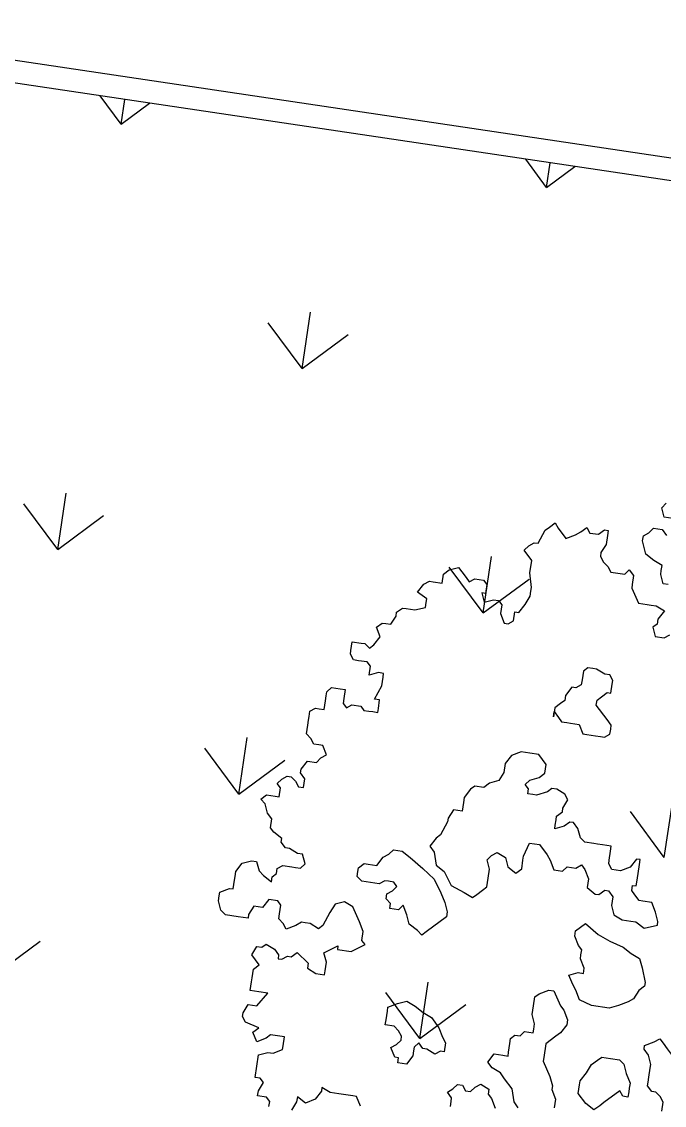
# Model space of a CAD drawing. Header units: millimetres. Extents: x 338 to 506, y 179 to 335.
# Drawn here: x 371.47 to 375.76, y 262.99 to 270.23 of the extents above; entities that cross this region are included whole.
import ezdxf

# ---------------------------------------------------------------- set-up
doc = ezdxf.new("R2010")
doc.units = ezdxf.units.MM
for name, color, linetype in [('ANDEN', 251, 'Continuous'), ('ARBOL-TOP', 3, 'Continuous'), ('MUROS', 32, 'Continuous')]:
    doc.layers.add(name, color=color, linetype=linetype)

# ---------------------------------------------------------------- blocks, each defined once
blk = doc.blocks.new('*X959')
at = {"color": 0}
for p, q in [((80.8918, 126.3278), (81.1612, 126.5972)), ((83.7654, 126.3278), (83.9313, 126.4936)), ((78.0181, 126.3278), (78.2875, 126.0584)), ((80.8918, 126.3278), (81.1612, 126.0584)), ((80.8918, 126.3278), (81.2728, 126.3278)), ((83.7654, 126.3278), (83.9313, 126.1619)), ((83.7654, 126.3278), (83.9313, 126.3278)), ((79.4549, 124.8909), (79.7243, 125.1603)), ((82.3286, 124.8909), (82.598, 125.1603)), ((79.4549, 124.8909), (79.7243, 124.6215)), ((79.4549, 124.8909), (79.8359, 124.8909)), ((82.3286, 124.8909), (82.598, 124.6215)), ((82.3286, 124.8909), (82.7096, 124.8909)), ((78.0181, 123.4541), (78.2875, 123.7235)), ((80.8918, 123.4541), (81.1612, 123.7235)), ((83.7654, 123.4541), (83.9313, 123.6199)), ((78.0181, 123.4541), (78.2875, 123.1847)), ((78.0181, 123.4541), (78.3991, 123.4541)), ((80.8918, 123.4541), (81.1612, 123.1847)), ((80.8918, 123.4541), (81.2728, 123.4541)), ((83.7654, 123.4541), (83.9313, 123.2883)), ((83.7654, 123.4541), (83.9313, 123.4541)), ((79.4549, 122.0172), (79.7243, 122.2867)), ((79.4549, 122.0172), (79.8359, 122.0172))]:
    blk.add_line(p, q, dxfattribs=at)
blk = doc.blocks.new('ARBOLITO')
at = {"linetype": 'ByBlock'}
for points in [[(461.9159, 68.9761), (461.9076, 68.9906), (461.8931, 69.0135), (461.8785, 69.0197), (461.864, 69.0135), (461.8577, 68.9989), (461.8494, 68.9761), (461.8432, 68.9698), (461.8286, 68.9761), (461.8203, 68.9761), (461.8141, 68.9761), (461.8058, 68.9698), (461.7912, 68.9615), (461.785, 68.9698), (461.7767, 68.9761), (461.7767, 68.9844), (461.7767, 68.9989), (461.7705, 69.0052), (461.7559, 69.0052), (461.7476, 68.9906), (461.7331, 68.9906), (461.7268, 68.9761), (461.7268, 68.9698), (461.7102, 68.9698), (461.6894, 68.9698), (461.6811, 68.9761), (461.6749, 68.9906), (461.6749, 68.9989), (461.6749, 69.0052), (461.6894, 69.0135), (461.6957, 69.0135), (461.6957, 69.028), (461.6957, 69.0343), (461.6957, 69.0426), (461.704, 69.0571), (461.7185, 69.0633), (461.7268, 69.0633), (461.7331, 69.0488), (461.7414, 69.0426), (461.7559, 69.0343), (461.7559, 69.0426), (461.7621, 69.0488), (461.7621, 69.0571), (461.7705, 69.0633), (461.785, 69.0633), (461.7912, 69.0633), (461.7996, 69.0633), (461.8058, 69.0717), (461.7996, 69.0862), (461.7912, 69.0862), (461.7767, 69.0924), (461.7705, 69.0924), (461.7621, 69.1008), (461.7621, 69.107), (461.7476, 69.1153), (461.7414, 69.1215), (461.7414, 69.1361), (461.7331, 69.1444), (461.7268, 69.1589), (461.7185, 69.1652), (461.7268, 69.1735), (461.7414, 69.1735), (461.7476, 69.1735), (461.7476, 69.188), (461.7414, 69.1943), (461.7476, 69.2026), (461.7559, 69.2088), (461.7621, 69.2088), (461.7705, 69.2026), (461.7767, 69.1943), (461.785, 69.1943), (461.785, 69.2088), (461.7767, 69.2171), (461.7767, 69.2233), (461.785, 69.2379), (461.7996, 69.2379), (461.8058, 69.2462), (461.8141, 69.2524), (461.8058, 69.267), (461.7996, 69.267), (461.7912, 69.267), (461.785, 69.2753), (461.7767, 69.2815), (461.7767, 69.2961), (461.7767, 69.3044), (461.7767, 69.3106), (461.7767, 69.3189), (461.785, 69.3252), (461.7912, 69.3252), (461.7996, 69.3252), (461.7996, 69.3397), (461.7996, 69.348), (461.7996, 69.3543), (461.8058, 69.3626), (461.8203, 69.3626), (461.8286, 69.3626), (461.8286, 69.348), (461.8286, 69.3397), (461.8349, 69.3335), (461.8432, 69.3397), (461.8577, 69.3397), (461.864, 69.3335), (461.8723, 69.3335), (461.8785, 69.3335), (461.8868, 69.3335), (461.8868, 69.3397), (461.8868, 69.3543), (461.8785, 69.3543), (461.8868, 69.3771), (461.8868, 69.3917), (461.8868, 69.3979), (461.8785, 69.3979), (461.864, 69.3917), (461.864, 69.4062), (461.8577, 69.4124), (461.8432, 69.4124), (461.8349, 69.4124), (461.8286, 69.4207), (461.8286, 69.427), (461.8286, 69.4415), (461.8432, 69.4415), (461.8494, 69.4415), (461.8577, 69.4353), (461.864, 69.4415), (461.8723, 69.4561), (461.864, 69.4706), (461.8723, 69.4789), (461.8785, 69.4789), (461.8868, 69.4789), (461.8931, 69.4935), (461.8931, 69.4997), (461.9014, 69.508), (461.9076, 69.508), (461.9221, 69.508), (461.9388, 69.5143), (461.9388, 69.5226), (461.9388, 69.5288), (461.9221, 69.5371), (461.9305, 69.5517), (461.9388, 69.5579), (461.945, 69.5579), (461.9595, 69.5579), (461.9595, 69.5724), (461.9679, 69.5807), (461.9824, 69.587), (461.9886, 69.5807), (461.997, 69.5724), (462.0032, 69.5662), (462.0115, 69.5724), (462.026, 69.5724), (462.0323, 69.5662), (462.0323, 69.5517), (462.026, 69.5517), (462.0323, 69.5371), (462.0468, 69.5433), (462.0551, 69.5433), (462.0614, 69.5371), (462.0614, 69.5226), (462.0697, 69.508), (462.0759, 69.508), (462.0842, 69.5143), (462.0842, 69.5288), (462.0905, 69.5288), (462.0988, 69.5433), (462.105, 69.5579), (462.105, 69.5662), (462.105, 69.5724), (462.0988, 69.5953), (462.0988, 69.6161), (462.0842, 69.6306), (462.0905, 69.6389), (462.0988, 69.6452), (462.105, 69.6452), (462.1133, 69.668), (462.1195, 69.6742), (462.1279, 69.6826), (462.1341, 69.6742), (462.1486, 69.6597), (462.1632, 69.668), (462.1715, 69.6742), (462.1798, 69.6826), (462.186, 69.6742), (462.2006, 69.6742), (462.2089, 69.6826), (462.2151, 69.6826), (462.2151, 69.6742), (462.2151, 69.6597), (462.2089, 69.6452), (462.2089, 69.6389), (462.2151, 69.6306), (462.2234, 69.6244), (462.2297, 69.6161), (462.2525, 69.6161), (462.2588, 69.6244), (462.2671, 69.6161), (462.2671, 69.6015), (462.2671, 69.5953), (462.2816, 69.5724), (462.2962, 69.5724), (462.3024, 69.5724), (462.3107, 69.5724), (462.3253, 69.5662), (462.3169, 69.5517), (462.3169, 69.5433), (462.3107, 69.5371), (462.3169, 69.5226), (462.3315, 69.5226), (462.3398, 69.5288)], [(462.3253, 69.6098), (462.3169, 69.6098), (462.3107, 69.6244), (462.3107, 69.6306), (462.3107, 69.6389), (462.2962, 69.6452), (462.2816, 69.6535), (462.2733, 69.6742), (462.2733, 69.6826), (462.2816, 69.6888), (462.2879, 69.6971), (462.3024, 69.6971), (462.3107, 69.6888)], [(462.3169, 69.7179), (462.3024, 69.7179), (462.2962, 69.7324), (462.3024, 69.7407)], [(461.9533, 68.6935), (461.945, 68.708), (461.9388, 68.708), (461.9159, 68.708), (461.9014, 68.708), (461.8868, 68.7143), (461.8868, 68.708), (461.8785, 68.6935), (461.864, 68.6852), (461.8494, 68.6935), (461.8494, 68.6852), (461.8432, 68.6706)], [(461.8058, 68.6706), (461.8058, 68.6789), (461.7996, 68.6852), (461.785, 68.6852), (461.785, 68.6935), (461.7912, 68.708), (461.785, 68.7143), (461.7767, 68.7143), (461.7767, 68.7517), (461.7912, 68.7579), (461.7996, 68.7579), (461.8141, 68.7662), (461.8141, 68.7724), (461.8141, 68.787), (461.7912, 68.787), (461.785, 68.7808), (461.7705, 68.7724), (461.7621, 68.787), (461.7705, 68.7953), (461.7476, 68.8015), (461.7414, 68.8098), (461.7414, 68.8161), (461.7476, 68.8306), (461.7621, 68.8306), (461.7767, 68.8535), (461.7621, 68.8535), (461.7476, 68.8535), (461.7476, 68.868), (461.7476, 68.8743), (461.7476, 68.8888), (461.7559, 68.8971), (461.7414, 68.9117), (461.7476, 68.9262), (461.7559, 68.9262), (461.7621, 68.9324), (461.7767, 68.9262), (461.785, 68.9179), (461.785, 68.9117), (461.7912, 68.9117), (461.7996, 68.9179), (461.8058, 68.9179), (461.8141, 68.9262), (461.8349, 68.9117), (461.8349, 68.9034), (461.8494, 68.8971), (461.864, 68.8971), (461.864, 68.9034), (461.864, 68.9179), (461.8577, 68.9324), (461.8785, 68.947), (461.8785, 68.9408), (461.9014, 68.9408), (461.9221, 68.9553), (461.9159, 68.9615), (461.9159, 68.9761), (461.9159, 68.9761)], [(461.9159, 68.9761), (461.9076, 68.9906), (461.8931, 69.0135), (461.8785, 69.0197), (461.864, 69.0135), (461.8577, 68.9989), (461.8494, 68.9761), (461.8432, 68.9698), (461.8286, 68.9761), (461.8203, 68.9761), (461.8141, 68.9761), (461.8058, 68.9698), (461.7912, 68.9615), (461.785, 68.9698), (461.7767, 68.9761), (461.7767, 68.9844), (461.7767, 68.9989), (461.7705, 69.0052), (461.7559, 69.0052), (461.7476, 68.9906), (461.7331, 68.9906), (461.7268, 68.9761), (461.7268, 68.9698), (461.7102, 68.9698), (461.6894, 68.9698), (461.6811, 68.9761), (461.6749, 68.9906), (461.6749, 68.9989), (461.6749, 69.0052), (461.6894, 69.0135), (461.6957, 69.0135), (461.6957, 69.028), (461.6957, 69.0343), (461.6957, 69.0426), (461.704, 69.0571), (461.7185, 69.0633), (461.7268, 69.0633), (461.7331, 69.0488), (461.7414, 69.0426), (461.7559, 69.0343), (461.7559, 69.0426), (461.7621, 69.0488), (461.7621, 69.0571), (461.7705, 69.0633), (461.785, 69.0633), (461.7912, 69.0633), (461.7996, 69.0633), (461.8058, 69.0717), (461.7996, 69.0862), (461.7912, 69.0862), (461.7767, 69.0924), (461.7705, 69.0924), (461.7621, 69.1008), (461.7621, 69.107), (461.7476, 69.1153), (461.7414, 69.1215), (461.7414, 69.1361), (461.7331, 69.1444), (461.7268, 69.1589), (461.7185, 69.1652), (461.7268, 69.1735), (461.7414, 69.1735), (461.7476, 69.1735), (461.7476, 69.188), (461.7414, 69.1943), (461.7476, 69.2026), (461.7559, 69.2088), (461.7621, 69.2088), (461.7705, 69.2026), (461.7767, 69.1943), (461.785, 69.1943), (461.785, 69.2088), (461.7767, 69.2171), (461.7767, 69.2233), (461.785, 69.2379), (461.7996, 69.2379), (461.8058, 69.2462), (461.8141, 69.2524), (461.8058, 69.267), (461.7996, 69.267), (461.7912, 69.267), (461.785, 69.2753), (461.7767, 69.2815), (461.7767, 69.2961), (461.7767, 69.3044), (461.7767, 69.3106), (461.7767, 69.3189), (461.785, 69.3252), (461.7912, 69.3252), (461.7996, 69.3252), (461.7996, 69.3397), (461.7996, 69.348), (461.7996, 69.3543), (461.8058, 69.3626), (461.8203, 69.3626), (461.8286, 69.3626), (461.8286, 69.348), (461.8286, 69.3397), (461.8349, 69.3335), (461.8432, 69.3397), (461.8577, 69.3397), (461.864, 69.3335), (461.8723, 69.3335), (461.8785, 69.3335), (461.8868, 69.3335), (461.8868, 69.3397), (461.8868, 69.3543), (461.8785, 69.3543), (461.8868, 69.3771), (461.8868, 69.3917), (461.8868, 69.3979), (461.8785, 69.3979), (461.864, 69.3917), (461.864, 69.4062), (461.8577, 69.4124), (461.8432, 69.4124), (461.8349, 69.4124), (461.8286, 69.4207), (461.8286, 69.427), (461.8286, 69.4415), (461.8432, 69.4415), (461.8494, 69.4415), (461.8577, 69.4353), (461.864, 69.4415), (461.8723, 69.4561), (461.864, 69.4706), (461.8723, 69.4789), (461.8785, 69.4789), (461.8868, 69.4789), (461.8931, 69.4935), (461.8931, 69.4997), (461.9014, 69.508), (461.9076, 69.508), (461.9221, 69.508), (461.9388, 69.5143), (461.9388, 69.5226), (461.9388, 69.5288), (461.9221, 69.5371), (461.9305, 69.5517), (461.9388, 69.5579), (461.945, 69.5579), (461.9595, 69.5579), (461.9595, 69.5724), (461.9679, 69.5807), (461.9824, 69.587), (461.9886, 69.5807), (461.997, 69.5724), (462.0032, 69.5662), (462.0115, 69.5724), (462.026, 69.5724), (462.0323, 69.5662), (462.0323, 69.5517), (462.026, 69.5517), (462.0323, 69.5371), (462.0468, 69.5433), (462.0551, 69.5433), (462.0614, 69.5371), (462.0614, 69.5226), (462.0697, 69.508), (462.0759, 69.508), (462.0842, 69.5143), (462.0842, 69.5288), (462.0905, 69.5288), (462.0988, 69.5433), (462.105, 69.5579), (462.105, 69.5662), (462.105, 69.5724), (462.0988, 69.5953), (462.0988, 69.6161), (462.0842, 69.6306), (462.0905, 69.6389), (462.0988, 69.6452), (462.105, 69.6452), (462.1133, 69.668), (462.1195, 69.6742), (462.1279, 69.6826), (462.1341, 69.6742), (462.1486, 69.6597), (462.1632, 69.668), (462.1715, 69.6742), (462.1798, 69.6826), (462.186, 69.6742), (462.2006, 69.6742), (462.2089, 69.6826), (462.2151, 69.6826), (462.2151, 69.6742), (462.2151, 69.6597), (462.2089, 69.6452), (462.2089, 69.6389), (462.2151, 69.6306), (462.2234, 69.6244), (462.2297, 69.6161), (462.2525, 69.6161), (462.2588, 69.6244), (462.2671, 69.6161), (462.2671, 69.6015), (462.2671, 69.5953), (462.2816, 69.5724), (462.2962, 69.5724), (462.3024, 69.5724), (462.3107, 69.5724), (462.3253, 69.5662), (462.3169, 69.5517), (462.3169, 69.5433), (462.3107, 69.5371), (462.3169, 69.5226), (462.3315, 69.5226), (462.3398, 69.5288)], [(462.3253, 69.6098), (462.3169, 69.6098), (462.3107, 69.6244), (462.3107, 69.6306), (462.3107, 69.6389), (462.2962, 69.6452), (462.2816, 69.6535), (462.2733, 69.6742), (462.2733, 69.6826), (462.2816, 69.6888), (462.2879, 69.6971), (462.3024, 69.6971), (462.3107, 69.6888)], [(462.3169, 69.7179), (462.3024, 69.7179), (462.2962, 69.7324), (462.3024, 69.7407)], [(461.9533, 68.6935), (461.945, 68.708), (461.9388, 68.708), (461.9159, 68.708), (461.9014, 68.708), (461.8868, 68.7143), (461.8868, 68.708), (461.8785, 68.6935), (461.864, 68.6852), (461.8494, 68.6935), (461.8494, 68.6852), (461.8432, 68.6706)], [(461.8058, 68.6706), (461.8058, 68.6789), (461.7996, 68.6852), (461.785, 68.6852), (461.785, 68.6935), (461.7912, 68.708), (461.785, 68.7143), (461.7767, 68.7143), (461.7767, 68.7517), (461.7912, 68.7579), (461.7996, 68.7579), (461.8141, 68.7662), (461.8141, 68.7724), (461.8141, 68.787), (461.7912, 68.787), (461.785, 68.7808), (461.7705, 68.7724), (461.7621, 68.787), (461.7705, 68.7953), (461.7476, 68.8015), (461.7414, 68.8098), (461.7414, 68.8161), (461.7476, 68.8306), (461.7621, 68.8306), (461.7767, 68.8535), (461.7621, 68.8535), (461.7476, 68.8535), (461.7476, 68.868), (461.7476, 68.8743), (461.7476, 68.8888), (461.7559, 68.8971), (461.7414, 68.9117), (461.7476, 68.9262), (461.7559, 68.9262), (461.7621, 68.9324), (461.7767, 68.9262), (461.785, 68.9179), (461.785, 68.9117), (461.7912, 68.9117), (461.7996, 68.9179), (461.8058, 68.9179), (461.8141, 68.9262), (461.8349, 68.9117), (461.8349, 68.9034), (461.8494, 68.8971), (461.864, 68.8971), (461.864, 68.9034), (461.864, 68.9179), (461.8577, 68.9324), (461.8785, 68.947), (461.8785, 68.9408), (461.9014, 68.9408), (461.9221, 68.9553), (461.9159, 68.9615), (461.9159, 68.9761)], [(462.1715, 69.3771), (462.1798, 69.3688), (462.186, 69.3626), (462.1944, 69.3626), (462.2006, 69.3626), (462.2151, 69.3626), (462.2234, 69.348), (462.2297, 69.348), (462.2442, 69.348), (462.2525, 69.348), (462.2588, 69.348), (462.2671, 69.3543), (462.2671, 69.3626), (462.2671, 69.3688), (462.2588, 69.3771), (462.2525, 69.3833), (462.2442, 69.3917), (462.238, 69.3979), (462.238, 69.4062), (462.2442, 69.4124), (462.2525, 69.4207), (462.2588, 69.4207), (462.2588, 69.4353), (462.2588, 69.4415), (462.2525, 69.4498), (462.2442, 69.4498), (462.2297, 69.4561), (462.2234, 69.4561), (462.2151, 69.4561), (462.2089, 69.4498), (462.2089, 69.4353), (462.2089, 69.427), (462.2006, 69.4207), (462.1944, 69.4207), (462.186, 69.4062), (462.186, 69.3979), (462.1798, 69.3917), (462.1715, 69.3833), (462.1715, 69.3688), (462.1715, 69.3771), (462.1715, 69.3771)], [(462.1715, 69.3771), (462.1798, 69.3688), (462.186, 69.3626), (462.1944, 69.3626), (462.2006, 69.3626), (462.2151, 69.3626), (462.2234, 69.348), (462.2297, 69.348), (462.2442, 69.348), (462.2525, 69.348), (462.2588, 69.348), (462.2671, 69.3543), (462.2671, 69.3626), (462.2671, 69.3688), (462.2588, 69.3771), (462.2525, 69.3833), (462.2442, 69.3917), (462.238, 69.3979), (462.238, 69.4062), (462.2442, 69.4124), (462.2525, 69.4207), (462.2588, 69.4207), (462.2588, 69.4353), (462.2588, 69.4415), (462.2525, 69.4498), (462.2442, 69.4498), (462.2297, 69.4561), (462.2234, 69.4561), (462.2151, 69.4561), (462.2089, 69.4498), (462.2089, 69.4353), (462.2089, 69.427), (462.2006, 69.4207), (462.1944, 69.4207), (462.186, 69.4062), (462.186, 69.3979), (462.1798, 69.3917), (462.1715, 69.3833), (462.1715, 69.3688), (462.1715, 69.3771)], [(462.3897, 69.0571), (462.3897, 69.0633), (462.3834, 69.0779), (462.3751, 69.0924), (462.3606, 69.0924), (462.3543, 69.0924), (462.346, 69.1008), (462.3398, 69.107), (462.3398, 69.1153), (462.346, 69.1153), (462.346, 69.1215), (462.346, 69.1361), (462.346, 69.1506), (462.346, 69.1589), (462.3398, 69.1589), (462.3315, 69.1444), (462.3169, 69.1361), (462.3024, 69.1361), (462.2962, 69.1444), (462.2962, 69.1506), (462.2962, 69.1652), (462.2962, 69.1735), (462.2816, 69.1735), (462.2733, 69.1735), (462.2671, 69.1735), (462.2525, 69.1735), (462.2442, 69.1797), (462.238, 69.1943), (462.2297, 69.2026), (462.2234, 69.2026), (462.2151, 69.1943), (462.2006, 69.188), (462.2006, 69.1943), (462.2006, 69.2026), (462.2006, 69.2088), (462.2089, 69.2171), (462.2089, 69.2233), (462.2151, 69.2379), (462.2089, 69.2462), (462.1944, 69.2524), (462.186, 69.2524), (462.1798, 69.2462), (462.1632, 69.2379), (462.1569, 69.2379), (462.1486, 69.2379), (462.1486, 69.2462), (462.1424, 69.2524), (462.1486, 69.2607), (462.1632, 69.267), (462.1715, 69.2753), (462.1715, 69.2898), (462.1569, 69.3044), (462.1424, 69.3044), (462.1279, 69.3044), (462.1133, 69.2961), (462.105, 69.2815), (462.105, 69.267), (462.0988, 69.2524), (462.0842, 69.2462), (462.0759, 69.2379), (462.0614, 69.2379), (462.0551, 69.2317), (462.0468, 69.2171), (462.0468, 69.2088), (462.0468, 69.1943), (462.0323, 69.1943), (462.026, 69.1797), (462.026, 69.1735), (462.0177, 69.1506), (462.0115, 69.1444), (462.0032, 69.1298), (462.0115, 69.1215), (462.0177, 69.1008), (462.0323, 69.0924), (462.0468, 69.0717), (462.0697, 69.0633), (462.0842, 69.0571), (462.0905, 69.0633), (462.0988, 69.0717), (462.105, 69.0779), (462.105, 69.0924), (462.105, 69.107), (462.0988, 69.1215), (462.105, 69.1298), (462.1133, 69.1361), (462.1279, 69.1298), (462.1341, 69.1153), (462.1486, 69.107), (462.1569, 69.1153), (462.1569, 69.1298), (462.1569, 69.1361), (462.1632, 69.1589), (462.1715, 69.1589), (462.1798, 69.1589), (462.1944, 69.1444), (462.2006, 69.1361), (462.2089, 69.1215), (462.2234, 69.1215), (462.2297, 69.1298), (462.2442, 69.1298), (462.2525, 69.1361), (462.2588, 69.1298), (462.2671, 69.1153), (462.2671, 69.1008), (462.2816, 69.0924), (462.2879, 69.0924), (462.2962, 69.1008), (462.3024, 69.1008), (462.3107, 69.0924), (462.3107, 69.0779), (462.3169, 69.0633), (462.3315, 69.0571), (462.346, 69.0571), (462.3543, 69.0571), (462.3689, 69.0488), (462.3897, 69.0571), (462.3897, 69.0571)], [(462.3897, 69.0571), (462.3897, 69.0633), (462.3834, 69.0779), (462.3751, 69.0924), (462.3606, 69.0924), (462.3543, 69.0924), (462.346, 69.1008), (462.3398, 69.107), (462.3398, 69.1153), (462.346, 69.1153), (462.346, 69.1215), (462.346, 69.1361), (462.346, 69.1506), (462.346, 69.1589), (462.3398, 69.1589), (462.3315, 69.1444), (462.3169, 69.1361), (462.3024, 69.1361), (462.2962, 69.1444), (462.2962, 69.1506), (462.2962, 69.1652), (462.2962, 69.1735), (462.2816, 69.1735), (462.2733, 69.1735), (462.2671, 69.1735), (462.2525, 69.1735), (462.2442, 69.1797), (462.238, 69.1943), (462.2297, 69.2026), (462.2234, 69.2026), (462.2151, 69.1943), (462.2006, 69.188), (462.2006, 69.1943), (462.2006, 69.2026), (462.2006, 69.2088), (462.2089, 69.2171), (462.2089, 69.2233), (462.2151, 69.2379), (462.2089, 69.2462), (462.1944, 69.2524), (462.186, 69.2524), (462.1798, 69.2462), (462.1632, 69.2379), (462.1569, 69.2379), (462.1486, 69.2379), (462.1486, 69.2462), (462.1424, 69.2524), (462.1486, 69.2607), (462.1632, 69.267), (462.1715, 69.2753), (462.1715, 69.2898), (462.1569, 69.3044), (462.1424, 69.3044), (462.1279, 69.3044), (462.1133, 69.2961), (462.105, 69.2815), (462.105, 69.267), (462.0988, 69.2524), (462.0842, 69.2462), (462.0759, 69.2379), (462.0614, 69.2379), (462.0551, 69.2317), (462.0468, 69.2171), (462.0468, 69.2088), (462.0468, 69.1943), (462.0323, 69.1943), (462.026, 69.1797), (462.026, 69.1735), (462.0177, 69.1506), (462.0115, 69.1444), (462.0032, 69.1298), (462.0115, 69.1215), (462.0177, 69.1008), (462.0323, 69.0924), (462.0468, 69.0717), (462.0697, 69.0633), (462.0842, 69.0571), (462.0905, 69.0633), (462.0988, 69.0717), (462.105, 69.0779), (462.105, 69.0924), (462.105, 69.107), (462.0988, 69.1215), (462.105, 69.1298), (462.1133, 69.1361), (462.1279, 69.1298), (462.1341, 69.1153), (462.1486, 69.107), (462.1569, 69.1153), (462.1569, 69.1298), (462.1569, 69.1361), (462.1632, 69.1589), (462.1715, 69.1589), (462.1798, 69.1589), (462.1944, 69.1444), (462.2006, 69.1361), (462.2089, 69.1215), (462.2234, 69.1215), (462.2297, 69.1298), (462.2442, 69.1298), (462.2525, 69.1361), (462.2588, 69.1298), (462.2671, 69.1153), (462.2671, 69.1008), (462.2816, 69.0924), (462.2879, 69.0924), (462.2962, 69.1008), (462.3024, 69.1008), (462.3107, 69.0924), (462.3107, 69.0779), (462.3169, 69.0633), (462.3315, 69.0571), (462.346, 69.0571), (462.3543, 69.0571), (462.3689, 69.0488), (462.3897, 69.0571)], [(462.0177, 68.9906), (462.0115, 68.9844), (462.0032, 68.9906), (461.9886, 68.9989), (461.9824, 69.0135), (461.9741, 69.028), (461.9679, 69.0197), (461.9533, 69.0197), (461.9533, 69.028), (461.945, 69.0343), (461.945, 69.0426), (461.9533, 69.0488), (461.9595, 69.0571), (461.9533, 69.0633), (461.945, 69.0633), (461.9388, 69.0633), (461.9305, 69.0571), (461.9159, 69.0571), (461.9014, 69.0571), (461.8931, 69.0633), (461.8931, 69.0717), (461.8931, 69.0779), (461.9014, 69.0862), (461.9076, 69.0862), (461.9221, 69.0862), (461.9305, 69.1008), (461.9388, 69.107), (461.945, 69.1153), (461.9595, 69.1153), (461.9741, 69.107), (461.997, 69.0924), (462.0177, 69.0779), (462.0323, 69.0571), (462.0406, 69.0426), (462.0468, 69.028), (462.0468, 69.0197), (462.0177, 68.9906), (462.0177, 68.9906)], [(462.0177, 68.9906), (462.0115, 68.9844), (462.0032, 68.9906), (461.9886, 68.9989), (461.9824, 69.0135), (461.9741, 69.028), (461.9679, 69.0197), (461.9533, 69.0197), (461.9533, 69.028), (461.945, 69.0343), (461.945, 69.0426), (461.9533, 69.0488), (461.9595, 69.0571), (461.9533, 69.0633), (461.945, 69.0633), (461.9388, 69.0633), (461.9305, 69.0571), (461.9159, 69.0571), (461.9014, 69.0571), (461.8931, 69.0633), (461.8931, 69.0717), (461.8931, 69.0779), (461.9014, 69.0862), (461.9076, 69.0862), (461.9221, 69.0862), (461.9305, 69.1008), (461.9388, 69.107), (461.945, 69.1153), (461.9595, 69.1153), (461.9741, 69.107), (461.997, 69.0924), (462.0177, 69.0779), (462.0323, 69.0571), (462.0406, 69.0426), (462.0468, 69.028), (462.0468, 69.0197), (462.0177, 68.9906)], [(462.2733, 68.9324), (462.2671, 68.9408), (462.2588, 68.9553), (462.2733, 68.9615), (462.2816, 68.9615), (462.2816, 68.9698), (462.2733, 68.9844), (462.2733, 68.9906), (462.2733, 68.9989), (462.2671, 69.0052), (462.2588, 69.0197), (462.2588, 69.028), (462.2733, 69.0426), (462.2962, 69.028), (462.3169, 69.0197), (462.3398, 69.0135), (462.3543, 69.0052), (462.3689, 68.9989), (462.3751, 68.9844), (462.3834, 68.9615), (462.3834, 68.9553), (462.3751, 68.947), (462.3689, 68.9324), (462.3606, 68.9262), (462.346, 68.9179), (462.3315, 68.9117), (462.3024, 68.9117), (462.2816, 68.9179), (462.2733, 68.9324), (462.2733, 68.9324)], [(462.2733, 68.9324), (462.2671, 68.9408), (462.2588, 68.9553), (462.2733, 68.9615), (462.2816, 68.9615), (462.2816, 68.9698), (462.2733, 68.9844), (462.2733, 68.9906), (462.2733, 68.9989), (462.2671, 69.0052), (462.2588, 69.0197), (462.2588, 69.028), (462.2733, 69.0426), (462.2962, 69.028), (462.3169, 69.0197), (462.3398, 69.0135), (462.3543, 69.0052), (462.3689, 68.9989), (462.3751, 68.9844), (462.3834, 68.9615), (462.3834, 68.9553), (462.3751, 68.947), (462.3689, 68.9324), (462.3606, 68.9262), (462.346, 68.9179), (462.3315, 68.9117), (462.3024, 68.9117), (462.2816, 68.9179), (462.2733, 68.9324)], [(462.2089, 68.7288), (462.2006, 68.7371), (462.1944, 68.7579), (462.1798, 68.7724), (462.1715, 68.7808), (462.1569, 68.787), (462.1486, 68.7953), (462.1569, 68.8098), (462.1715, 68.8098), (462.1798, 68.8098), (462.1798, 68.8161), (462.1798, 68.8306), (462.1798, 68.8389), (462.186, 68.8452), (462.1944, 68.8452), (462.2006, 68.8535), (462.2151, 68.8535), (462.2151, 68.8597), (462.2151, 68.868), (462.2089, 68.8826), (462.2089, 68.8971), (462.2089, 68.9117), (462.2151, 68.9179), (462.2297, 68.9262), (462.238, 68.9262), (462.2525, 68.9034), (462.2588, 68.8971), (462.2671, 68.8826), (462.2671, 68.8743), (462.2588, 68.8597), (462.2525, 68.8535), (462.238, 68.8389), (462.238, 68.8161), (462.238, 68.8098), (462.2525, 68.787), (462.2588, 68.7724), (462.2588, 68.7662), (462.2671, 68.7517), (462.2671, 68.7371)], [(462.2089, 68.7288), (462.2006, 68.7371), (462.1944, 68.7579), (462.1798, 68.7724), (462.1715, 68.7808), (462.1569, 68.787), (462.1486, 68.7953), (462.1569, 68.8098), (462.1715, 68.8098), (462.1798, 68.8098), (462.1798, 68.8161), (462.1798, 68.8306), (462.1798, 68.8389), (462.186, 68.8452), (462.1944, 68.8452), (462.2006, 68.8535), (462.2151, 68.8535), (462.2151, 68.8597), (462.2151, 68.868), (462.2089, 68.8826), (462.2089, 68.8971), (462.2089, 68.9117), (462.2151, 68.9179), (462.2297, 68.9262), (462.238, 68.9262), (462.2525, 68.9034), (462.2588, 68.8971), (462.2671, 68.8826), (462.2671, 68.8743), (462.2588, 68.8597), (462.2525, 68.8535), (462.238, 68.8389), (462.238, 68.8161), (462.238, 68.8098), (462.2525, 68.787), (462.2588, 68.7724), (462.2588, 68.7662), (462.2671, 68.7517), (462.2671, 68.7371)], [(462.0032, 68.7808), (461.997, 68.7808), (461.9886, 68.7953), (461.997, 68.8015), (462.0032, 68.8098), (462.0032, 68.8161), (461.997, 68.8244), (461.9886, 68.8306), (461.9741, 68.8306), (461.9741, 68.8389), (461.9741, 68.8535), (461.9741, 68.8597), (461.9886, 68.868), (462.0032, 68.8743), (462.0177, 68.868), (462.0323, 68.8597), (462.0468, 68.8535), (462.0614, 68.8389), (462.0697, 68.8244), (462.0759, 68.8161), (462.0759, 68.8015), (462.0697, 68.8015), (462.0614, 68.7953), (462.0468, 68.8015), (462.0406, 68.8015), (462.0323, 68.8098), (462.026, 68.8015), (462.026, 68.7953), (462.026, 68.787), (462.0177, 68.7724), (462.0032, 68.7724), (462.0032, 68.7808), (462.0032, 68.7808)], [(462.0032, 68.7808), (461.997, 68.7808), (461.9886, 68.7953), (461.997, 68.8015), (462.0032, 68.8098), (462.0032, 68.8161), (461.997, 68.8244), (461.9886, 68.8306), (461.9741, 68.8306), (461.9741, 68.8389), (461.9741, 68.8535), (461.9741, 68.8597), (461.9886, 68.868), (462.0032, 68.8743), (462.0177, 68.868), (462.0323, 68.8597), (462.0468, 68.8535), (462.0614, 68.8389), (462.0697, 68.8244), (462.0759, 68.8161), (462.0759, 68.8015), (462.0697, 68.8015), (462.0614, 68.7953), (462.0468, 68.8015), (462.0406, 68.8015), (462.0323, 68.8098), (462.026, 68.8015), (462.026, 68.7953), (462.026, 68.787), (462.0177, 68.7724), (462.0032, 68.7724), (462.0032, 68.7808)], [(462.4416, 68.7579), (462.4416, 68.7724), (462.4354, 68.7808), (462.4271, 68.787), (462.4208, 68.787), (462.4125, 68.7953), (462.4125, 68.8015), (462.4125, 68.8098), (462.4125, 68.8244), (462.4125, 68.8306), (462.4063, 68.8452), (462.398, 68.8535), (462.398, 68.8597), (462.4125, 68.868), (462.4208, 68.8743), (462.4271, 68.868), (462.4354, 68.8597), (462.4562, 68.8389), (462.4707, 68.8161), (462.4853, 68.7953), (462.4936, 68.787), (462.5081, 68.7724)], [(462.4416, 68.7579), (462.4416, 68.7724), (462.4354, 68.7808), (462.4271, 68.787), (462.4208, 68.787), (462.4125, 68.7953), (462.4125, 68.8015), (462.4125, 68.8098), (462.4125, 68.8244), (462.4125, 68.8306), (462.4063, 68.8452), (462.398, 68.8535), (462.398, 68.8597), (462.4125, 68.868), (462.4208, 68.8743), (462.4271, 68.868), (462.4354, 68.8597), (462.4562, 68.8389), (462.4707, 68.8161), (462.4853, 68.7953), (462.4936, 68.787), (462.5081, 68.7724)], [(462.346, 68.7579), (462.3398, 68.7517), (462.3315, 68.7434), (462.3169, 68.7517), (462.3024, 68.7662), (462.3024, 68.7808), (462.3024, 68.787), (462.3107, 68.8015), (462.3169, 68.8161), (462.3253, 68.8244), (462.3315, 68.8306), (462.346, 68.8306), (462.3606, 68.8306), (462.3689, 68.8244), (462.3751, 68.8098), (462.3834, 68.7953), (462.3834, 68.787), (462.3834, 68.7808), (462.3834, 68.7724), (462.3751, 68.7724), (462.3689, 68.7808), (462.346, 68.7579), (462.346, 68.7579)], [(462.346, 68.7579), (462.3398, 68.7517), (462.3315, 68.7434), (462.3169, 68.7517), (462.3024, 68.7662), (462.3024, 68.7808), (462.3024, 68.787), (462.3107, 68.8015), (462.3169, 68.8161), (462.3253, 68.8244), (462.3315, 68.8306), (462.346, 68.8306), (462.3606, 68.8306), (462.3689, 68.8244), (462.3751, 68.8098), (462.3834, 68.7953), (462.3834, 68.787), (462.3834, 68.7808), (462.3834, 68.7724), (462.3751, 68.7724), (462.3689, 68.7808), (462.346, 68.7579)], [(462.0988, 68.7143), (462.0988, 68.7226), (462.0988, 68.7288), (462.0905, 68.7371), (462.0988, 68.7434), (462.105, 68.7517), (462.1133, 68.7517), (462.1195, 68.7434), (462.1279, 68.7434), (462.1341, 68.7517), (462.1424, 68.7579), (462.1569, 68.7517), (462.1569, 68.7434), (462.1632, 68.7371), (462.1715, 68.7226)], [(462.0988, 68.7143), (462.0988, 68.7226), (462.0988, 68.7288), (462.0905, 68.7371), (462.0988, 68.7434), (462.105, 68.7517), (462.1133, 68.7517), (462.1195, 68.7434), (462.1279, 68.7434), (462.1341, 68.7517), (462.1424, 68.7579), (462.1569, 68.7517), (462.1569, 68.7434), (462.1632, 68.7371), (462.1715, 68.7226)]]:
    blk.add_lwpolyline(points, dxfattribs=at)
blk = doc.blocks.new('A$C7152A42C')
at = {"layer": 'ANDEN'}
blk.add_line((84.08127, 108.85105), (84.08127, 128.85105), dxfattribs=at)
blk.add_lwpolyline([(83.93127, 109.00105), (83.93127, 128.70105), (73.734, 128.70105), (73.734, 109.00105)], close=True, dxfattribs=at)
at = {"layer": 'ANDEN', "color": 251, "linetype": 'Continuous'}
blk.add_blockref('*X959', (0, 0), dxfattribs=at)
at = {"layer": 'ARBOL-TOP', "color": 3, "linetype": 'ByBlock', "xscale": 4.090679926752369, "yscale": 4.090679926752369, "zscale": 4.090679926752369, "rotation": 270}
blk.add_blockref('ARBOLITO', (-203.49008, 2013.48433), dxfattribs=at)

msp = doc.modelspace()

# ---------------------------------------------------------------- block references
at = {"layer": 'MUROS', "color": 32, "rotation": 81.53046525965426}
msp.add_blockref('A$C7152A42C', (484.7482, 168.0844), dxfattribs=at)

doc.saveas('drawing.dxf')
